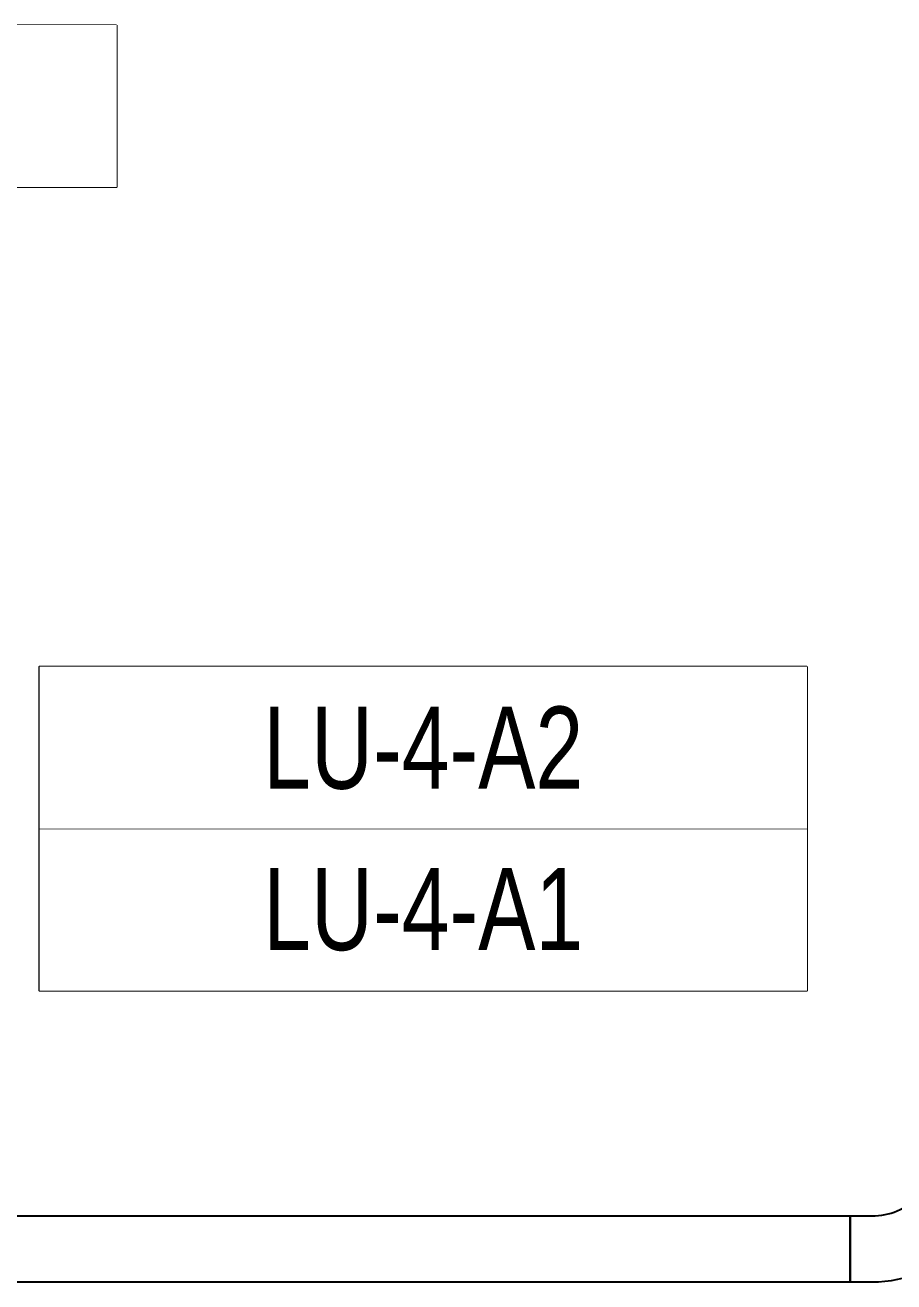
# Model space of a CAD drawing. Header units: millimetres. Extents: x -149088 to 500787, y -530175 to 1035835.
# Drawn here: x 94988 to 98954, y 479505 to 485245 of the extents above; entities that cross this region are included whole.
import ezdxf
from ezdxf.enums import TextEntityAlignment as Align

# ---------------------------------------------------------------- set-up
doc = ezdxf.new("R2010")
doc.units = ezdxf.units.MM
doc.header["$LTSCALE"] = 150
doc.linetypes.add('CONTINOUS', pattern=[0])
for name, color, linetype in [('------01 Distribution Panel', 3, 'Continuous'), ('------01 Distribution Panel_UPS_Emgency', 232, 'Continuous'), ('------01 Motor Control Panel or Center', 4, 'Continuous'), ('-----26 Electrical Cable Tray', 200, 'Continuous')]:
    doc.layers.add(name, color=color, linetype=linetype)
doc.styles.add('ELEC', font='')
doc.styles.get('ELEC').set_extended_font_data('Dotum')

# ---------------------------------------------------------------- blocks, each defined once
blk = doc.blocks.new('*U27')
at = {"color": 0}
blk.add_lwpolyline([(0, 0), (-100, 0, -0.414214), (-400, 300), (-400, 400), (-700, 400), (-700, 300, 0.414214), (-100, -300), (0, -300)], format="xyb", close=True, dxfattribs=at)
at = {"color": 0, "style": 'ELEC'}
blk.add_text('W:300(ELBOW 90)', height=10, dxfattribs=at).set_placement((-5, -290), align=Align.MIDDLE_RIGHT)

msp = doc.modelspace()

# ---------------------------------------------------------------- linework, layer by layer
at = {"layer": '------01 Distribution Panel', "color": 1}
msp.add_lwpolyline([(98556.7, 481575), (98556.7, 480835), (95053.6, 480835), (95053.6, 481575)], close=True, dxfattribs=at)
at = {"layer": '------01 Motor Control Panel or Center', "linetype": 'CONTINOUS', "elevation": 0}
msp.add_lwpolyline([(95405.1, 485245), (95405.1, 484505), (91902, 484505), (91902, 485245)], close=True, dxfattribs=at)
at = {"layer": '-----26 Electrical Cable Tray', "elevation": 0}
msp.add_lwpolyline([(98753.6, 479505), (98753.6, 479805), (94563.6, 479805), (94563.6, 479505)], close=True, dxfattribs=at)

# ---------------------------------------------------------------- block references
at = {"layer": '-----26 Electrical Cable Tray', "rotation": 89.99999999999999}
msp.add_blockref('*U27', (99153.6, 480205), dxfattribs=at)

# ---------------------------------------------------------------- next in the draw order: wipeouts: each hides what was drawn before it
at = {"color": 1}
msp.add_wipeout([(95053.6, 481575), (98556.7, 481575), (98556.7, 480835), (95053.6, 480835)], dxfattribs=at).dxf.layer = '------01 Distribution Panel'
msp.add_wipeout([(91902, 485245), (95405.1, 485245), (95405.1, 484505), (91902, 484505)]).dxf.layer = '------01 Motor Control Panel or Center'

# ---------------------------------------------------------------- next in the draw order: linework, layer by layer
at = {"layer": '------01 Distribution Panel', "color": 1}
msp.add_lwpolyline([(98556.7, 481575), (98556.7, 480835), (95053.6, 480835), (95053.6, 481575)], close=True, dxfattribs=at)

# ---------------------------------------------------------------- next in the draw order: wipeouts: each hides what was drawn before it
at = {"color": 1}
msp.add_wipeout([(95053.6, 481575), (98556.7, 481575), (98556.7, 480835), (95053.6, 480835)], dxfattribs=at).dxf.layer = '------01 Distribution Panel_UPS_Emgency'

# ---------------------------------------------------------------- next in the draw order: linework, layer by layer
at = {"layer": '------01 Distribution Panel', "color": 1}
msp.add_lwpolyline([(98556.7, 482315), (98556.7, 481575), (95053.6, 481575), (95053.6, 482315)], close=True, dxfattribs=at)

# ---------------------------------------------------------------- next in the draw order: texts
at = {"layer": '------01 Distribution Panel_UPS_Emgency', "style": 'ELEC', "width": 0.8}
msp.add_text('LU-4-A1', height=375, dxfattribs=at).set_placement((96805.1, 481205), align=Align.MIDDLE)

# ---------------------------------------------------------------- next in the draw order: wipeouts: each hides what was drawn before it
at = {"color": 1}
msp.add_wipeout([(95053.6, 482315), (98556.7, 482315), (98556.7, 481575), (95053.6, 481575)], dxfattribs=at).dxf.layer = '------01 Distribution Panel'

# ---------------------------------------------------------------- next in the draw order: linework, layer by layer
at = {"layer": '------01 Distribution Panel', "color": 1}
msp.add_lwpolyline([(98556.7, 482315), (98556.7, 481575), (95053.6, 481575), (95053.6, 482315)], close=True, dxfattribs=at)

# ---------------------------------------------------------------- next in the draw order: wipeouts: each hides what was drawn before it
at = {"color": 1}
msp.add_wipeout([(95053.6, 482315), (98556.7, 482315), (98556.7, 481575), (95053.6, 481575)], dxfattribs=at).dxf.layer = '------01 Distribution Panel_UPS_Emgency'

# ---------------------------------------------------------------- next in the draw order: texts
at = {"layer": '------01 Distribution Panel_UPS_Emgency', "style": 'ELEC', "width": 0.8}
msp.add_text('LU-4-A2', height=375, dxfattribs=at).set_placement((96805.1, 481945), align=Align.MIDDLE)

doc.saveas('drawing.dxf')
